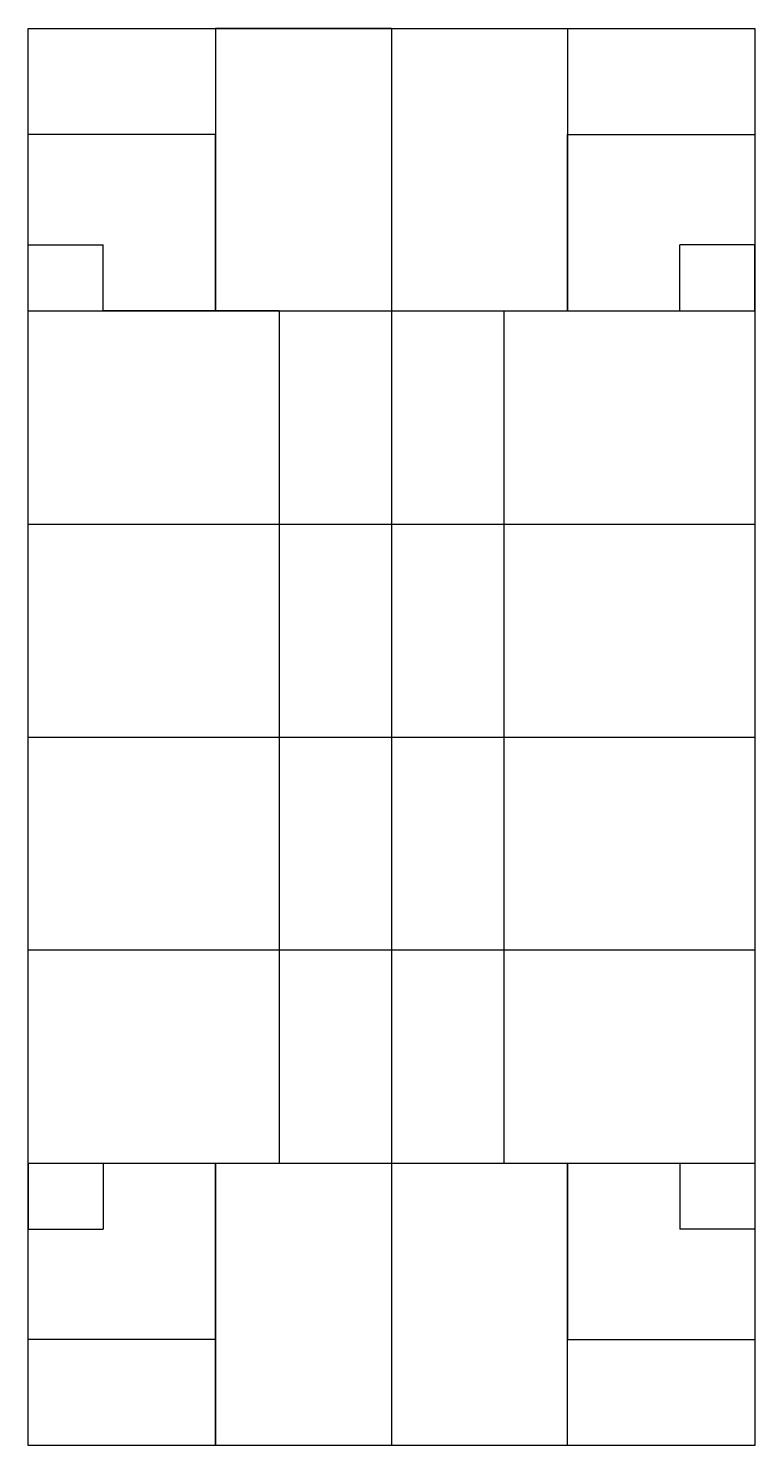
# Model space of a CAD drawing. Header units: millimetres. Extents: x -534 to 2465, y 1416 to 4125.
# Drawn here: x 2135 to 2465, y 1416 to 2059 of the extents above; entities that cross this region are included whole.
import ezdxf

# ---------------------------------------------------------------- set-up
doc = ezdxf.new("R2010")
doc.units = ezdxf.units.MM

msp = doc.modelspace()

# ---------------------------------------------------------------- linework, layer by layer
for p, q in [((2299.825, 2059.347), (2219.825, 2059.347)), ((2219.825, 2011.097), (2134.825, 2011.097)), ((2379.825, 2011.097), (2464.825, 2011.097)), ((2134.825, 1931.097), (2134.825, 1961.097)), ((2134.825, 1961.097), (2168.798, 1961.097)), ((2168.798, 1931.097), (2168.798, 1961.097)), ((2464.825, 1961.097), (2430.852, 1961.097)), ((2430.852, 1931.097), (2430.852, 1961.097)), ((2464.825, 1931.097), (2464.825, 1961.097)), ((2248.798, 1931.097), (2168.798, 1931.097)), ((2134.825, 1544.097), (2134.825, 1514.097)), ((2134.825, 1544.097), (2134.825, 1514.097)), ((2168.798, 1544.097), (2168.798, 1514.097)), ((2430.852, 1544.097), (2430.852, 1514.097)), ((2464.825, 1544.097), (2464.825, 1514.097)), ((2134.825, 1514.097), (2168.798, 1514.097)), ((2464.825, 1514.097), (2430.852, 1514.097)), ((2219.825, 1464.097), (2134.825, 1464.097)), ((2379.825, 1464.097), (2464.825, 1464.097))]:
    msp.add_line(p, q)
at = {"color": 2}
for p, q in [((2219.825, 2059.347), (2219.825, 1931.097)), ((2379.825, 2059.347), (2379.825, 1931.097)), ((2219.825, 1931.097), (2219.825, 2011.097)), ((2379.825, 1931.097), (2379.825, 2011.097)), ((2134.825, 1931.097), (2464.825, 1931.097)), ((2248.798, 1931.097), (2248.798, 1544.097)), ((2350.852, 1931.097), (2350.852, 1544.097)), ((2134.825, 1834.297), (2464.825, 1834.297)), ((2134.825, 1640.897), (2464.825, 1640.897)), ((2134.825, 1544.097), (2464.825, 1544.097)), ((2219.825, 1544.097), (2219.825, 1415.847)), ((2219.825, 1415.847), (2219.825, 1544.097)), ((2219.825, 1544.097), (2219.825, 1464.097)), ((2379.825, 1415.847), (2379.825, 1544.097)), ((2379.825, 1544.097), (2379.825, 1464.097))]:
    msp.add_line(p, q, dxfattribs=at)
at = {"color": 1}
for p, q in [((2299.825, 2059.347), (2299.825, 1415.847)), ((2134.825, 1737.597), (2464.825, 1737.597))]:
    msp.add_line(p, q, dxfattribs=at)
msp.add_lwpolyline([(2134.825, 2059.347), (2464.825, 2059.347), (2464.825, 1415.847), (2134.825, 1415.847)], close=True)

doc.saveas('drawing.dxf')
